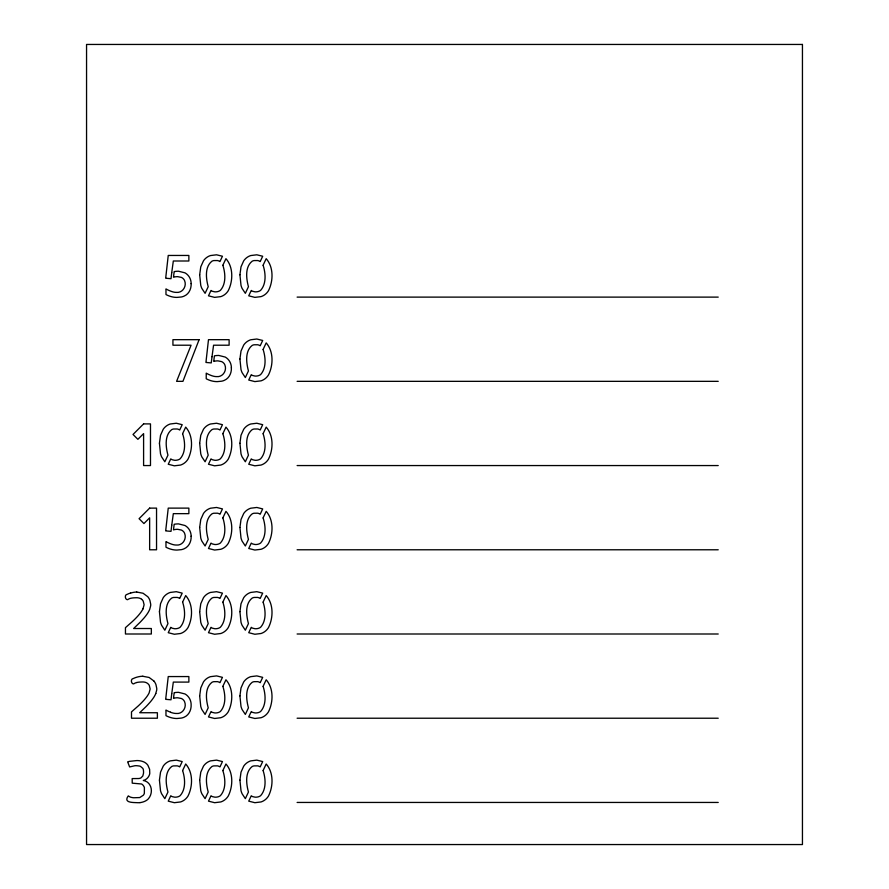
<?xml version="1.0" encoding="UTF-8"?>
<svg xmlns="http://www.w3.org/2000/svg" width="889" height="889" viewBox="0 0 889 889"><rect width="100%" height="100%" fill="white"/><g stroke="black" fill="none" stroke-linecap="round" stroke-linejoin="round"><path stroke-width="1.33" d="M171.755 272.49L173.322 260.999L188.868 260.999L188.868 255.454L168.243 255.454L165.754 277.568A28.659 28.659 0 0 0 165.71 278.235L171.01 278.69L171.744 272.634M171.755 525.155L173.322 513.653L188.868 513.653L188.868 508.119L168.243 508.119L165.754 530.222A28.659 28.659 0 0 0 165.71 530.9L171.01 531.344L171.744 525.299M171.755 693.598L173.322 682.096L188.868 682.096L188.868 676.562L168.243 676.562L165.754 698.665A28.659 28.659 0 0 0 165.71 699.343L171.01 699.787L171.744 693.742M212.004 356.711L213.571 345.21L229.118 345.21L229.118 339.676L208.482 339.676L206.004 361.779A28.659 28.659 0 0 0 205.959 362.456L211.249 362.912L211.993 356.856M155.797 693.487L156.708 690.053A10.446 10.446 0 0 0 156.753 688.408L155.942 684.586A12.002 12.002 0 0 0 153.841 680.952M222.839 265.233L225.95 258.677C233.429 267.167 233.118 280.868 228.295 290.614A14.857 14.857 0 0 1 226.206 293.27L225.617 293.837A13.424 13.424 0 0 1 220.761 296.626L214.616 297.371L208.482 295.815L211.026 290.447A6.012 6.012 0 0 0 212.471 291.303L214.782 291.836A9.99 9.99 0 0 0 216.46 291.803L216.949 291.736A8.357 8.357 0 0 0 219.25 291.036A6.279 6.279 0 0 0 220.472 290.27C226.273 283.68 225.406 273.234 222.895 265.344M182.601 433.676L185.701 427.12C193.191 435.61 192.88 449.312 188.046 459.057A14.857 14.857 0 0 1 185.968 461.713L185.368 462.28A13.424 13.424 0 0 1 180.511 465.069L174.366 465.814L168.243 464.258L170.777 458.891A6.012 6.012 0 0 0 172.222 459.746L174.544 460.28A9.99 9.99 0 0 0 176.211 460.246L176.711 460.18A8.357 8.357 0 0 0 179.011 459.48A6.279 6.279 0 0 0 180.223 458.713C186.023 452.123 185.156 441.677 182.656 433.788M263.088 265.233L266.2 258.677C273.679 267.167 273.368 280.868 268.534 290.614A14.857 14.857 0 0 1 266.456 293.27L265.867 293.837A13.424 13.424 0 0 1 260.999 296.626L254.865 297.371L248.731 295.815L251.276 290.447A6.012 6.012 0 0 0 252.709 291.303L255.032 291.836A9.99 9.99 0 0 0 256.699 291.803L257.199 291.736A8.357 8.357 0 0 0 259.499 291.036A6.279 6.279 0 0 0 260.71 290.27C266.511 283.68 265.644 273.234 263.144 265.344M222.839 433.676L225.95 427.12C233.429 435.61 233.118 449.312 228.295 459.057A14.857 14.857 0 0 1 226.206 461.713L225.617 462.28A13.424 13.424 0 0 1 220.761 465.069L214.616 465.814L208.482 464.258L211.026 458.891A6.012 6.012 0 0 0 212.471 459.746L214.782 460.28A9.99 9.99 0 0 0 216.46 460.246L216.949 460.18A8.357 8.357 0 0 0 219.25 459.48A6.279 6.279 0 0 0 220.472 458.713C226.273 452.123 225.406 441.677 222.895 433.788M263.088 349.455L266.2 342.898C273.679 351.388 273.368 365.09 268.534 374.836A14.857 14.857 0 0 1 266.456 377.492L265.867 378.058A13.424 13.424 0 0 1 260.999 380.848L254.865 381.592L248.731 380.036L251.276 374.669A6.012 6.012 0 0 0 252.709 375.525L255.032 376.058A9.99 9.99 0 0 0 256.699 376.025L257.199 375.958A8.357 8.357 0 0 0 259.499 375.258A6.279 6.279 0 0 0 260.71 374.491C266.511 367.902 265.644 357.456 263.144 349.566M182.601 602.12L185.701 595.563C193.191 604.053 192.88 617.755 188.046 627.501A14.857 14.857 0 0 1 185.968 630.157L185.368 630.723A13.424 13.424 0 0 1 180.511 633.513L174.366 634.257L168.243 632.701L170.777 627.323A6.012 6.012 0 0 0 172.222 628.19L174.544 628.723A9.99 9.99 0 0 0 176.211 628.69L176.711 628.623A8.357 8.357 0 0 0 179.011 627.923A6.279 6.279 0 0 0 180.223 627.156C186.023 620.555 185.156 610.121 182.656 602.231M222.839 517.898L225.95 511.342C233.429 519.832 233.118 533.533 228.295 543.279A14.857 14.857 0 0 1 226.206 545.935L225.617 546.502A13.424 13.424 0 0 1 220.761 549.291L214.616 550.035L208.482 548.48L211.026 543.101A6.012 6.012 0 0 0 212.471 543.968L214.782 544.501A9.99 9.99 0 0 0 216.46 544.468L216.949 544.401A8.357 8.357 0 0 0 219.25 543.701A6.279 6.279 0 0 0 220.472 542.935C226.273 536.334 225.406 525.899 222.895 518.009M263.088 433.676L266.2 427.12C273.679 435.61 273.368 449.312 268.534 459.057A14.857 14.857 0 0 1 266.456 461.713L265.867 462.28A13.424 13.424 0 0 1 260.999 465.069L254.865 465.814L248.731 464.258L251.276 458.891A6.012 6.012 0 0 0 252.709 459.746L255.032 460.28A9.99 9.99 0 0 0 256.699 460.246L257.199 460.18A8.357 8.357 0 0 0 259.499 459.48A6.279 6.279 0 0 0 260.71 458.713C266.511 452.123 265.644 441.677 263.144 433.788M222.839 602.12L225.95 595.563C233.429 604.053 233.118 617.755 228.295 627.501A14.857 14.857 0 0 1 226.206 630.157L225.617 630.723A13.424 13.424 0 0 1 220.761 633.513L214.616 634.257L208.482 632.701L211.026 627.323A6.012 6.012 0 0 0 212.471 628.19L214.782 628.723A9.99 9.99 0 0 0 216.46 628.69L216.949 628.623A8.357 8.357 0 0 0 219.25 627.923A6.279 6.279 0 0 0 220.472 627.156C226.273 620.555 225.406 610.121 222.895 602.231M263.088 517.898L266.2 511.342C273.679 519.832 273.368 533.533 268.534 543.279A14.857 14.857 0 0 1 266.456 545.935L265.867 546.502A13.424 13.424 0 0 1 260.999 549.291L254.865 550.035L248.731 548.48L251.276 543.101A6.012 6.012 0 0 0 252.709 543.968L255.032 544.501A9.99 9.99 0 0 0 256.699 544.468L257.199 544.401A8.357 8.357 0 0 0 259.499 543.701A6.279 6.279 0 0 0 260.71 542.935C266.511 536.334 265.644 525.899 263.144 518.009M182.601 770.563L185.701 764.007C193.191 772.497 192.88 786.187 188.046 795.944A14.857 14.857 0 0 1 185.968 798.6L185.368 799.167A13.424 13.424 0 0 1 180.511 801.956L174.366 802.7L168.243 801.145L170.777 795.766A6.012 6.012 0 0 0 172.222 796.633L174.544 797.155A9.99 9.99 0 0 0 176.211 797.133L176.711 797.066A8.357 8.357 0 0 0 179.011 796.366A6.279 6.279 0 0 0 180.223 795.599C186.023 788.999 185.156 778.553 182.656 770.674M222.839 686.341L225.95 679.785C233.429 688.275 233.118 701.966 228.295 711.722A14.857 14.857 0 0 1 226.206 714.378L225.617 714.945A13.424 13.424 0 0 1 220.761 717.734L214.616 718.479L208.482 716.923L211.026 711.544A6.012 6.012 0 0 0 212.471 712.411L214.782 712.945A9.99 9.99 0 0 0 216.46 712.911L216.949 712.845A8.357 8.357 0 0 0 219.25 712.145A6.279 6.279 0 0 0 220.472 711.378C226.273 704.777 225.406 694.342 222.895 686.452M263.088 602.12L266.2 595.563C273.679 604.053 273.368 617.755 268.534 627.501A14.857 14.857 0 0 1 266.456 630.157L265.867 630.723A13.424 13.424 0 0 1 260.999 633.513L254.865 634.257L248.731 632.701L251.276 627.323A6.012 6.012 0 0 0 252.709 628.19L255.032 628.723A9.99 9.99 0 0 0 256.699 628.69L257.199 628.623A8.357 8.357 0 0 0 259.499 627.923A6.279 6.279 0 0 0 260.71 627.156C266.511 620.555 265.644 610.121 263.144 602.231M222.839 770.563L225.95 764.007C233.429 772.497 233.118 786.187 228.295 795.944A14.857 14.857 0 0 1 226.206 798.6L225.617 799.167A13.424 13.424 0 0 1 220.761 801.956L214.616 802.7L208.482 801.145L211.026 795.766A6.012 6.012 0 0 0 212.471 796.633L214.782 797.155A9.99 9.99 0 0 0 216.46 797.133L216.949 797.066A8.357 8.357 0 0 0 219.25 796.366A6.279 6.279 0 0 0 220.472 795.599C226.273 788.999 225.406 778.553 222.895 770.674M263.088 686.341L266.2 679.785C273.679 688.275 273.368 701.966 268.534 711.722A14.857 14.857 0 0 1 266.456 714.378L265.867 714.945A13.424 13.424 0 0 1 260.999 717.734L254.865 718.479L248.731 716.923L251.276 711.544A6.012 6.012 0 0 0 252.709 712.411L255.032 712.945A9.99 9.99 0 0 0 256.699 712.911L257.199 712.845A8.357 8.357 0 0 0 259.499 712.145A6.279 6.279 0 0 0 260.71 711.378C266.511 704.777 265.644 694.342 263.144 686.452M263.088 770.563L266.2 764.007C273.679 772.497 273.368 786.187 268.534 795.944A14.857 14.857 0 0 1 266.456 798.6L265.867 799.167A13.424 13.424 0 0 1 260.999 801.956L254.865 802.7L248.731 801.145L251.276 795.766A6.012 6.012 0 0 0 252.709 796.633L255.032 797.155A9.99 9.99 0 0 0 256.699 797.133L257.199 797.066A8.357 8.357 0 0 0 259.499 796.366A6.279 6.279 0 0 0 260.71 795.599C266.511 788.999 265.644 778.553 263.144 770.674M142.996 608.843L144.107 604.776L143.218 601.142A6.69 6.69 0 0 0 141.618 599.286M297.115 297.115L718.223 297.115M297.115 381.337L718.223 381.337M297.115 465.558L718.223 465.558M297.115 549.78L718.223 549.78M297.115 634.001L718.223 634.001M297.115 718.223L718.223 718.223M297.115 802.445L718.223 802.445M136.75 592.052L143.051 593.241L147.796 596.73A12.002 12.002 0 0 1 149.897 600.364L150.708 604.198A10.446 10.446 0 0 1 150.652 605.831L149.752 609.265A24.57 24.57 0 0 1 147.207 613.899A47.939 47.939 0 0 1 143.729 618.344L141.84 620.433A95.956 95.956 0 0 1 139.951 622.411L133.65 628.512L151.341 628.512L151.341 634.001L125.449 634.001L125.449 627.667L132.172 621.733A94.456 94.456 0 0 0 136.361 617.633A54.096 54.096 0 0 0 140.173 613.232A28.737 28.737 0 0 0 143.018 608.854M142.807 676.273L149.108 677.462L153.841 680.952M139.951 802.623A16.402 16.402 0 0 0 142.629 802.089A14.813 14.813 0 0 0 145.652 800.878A10.346 10.346 0 0 0 148.452 798.711C151.73 794.944 152.408 788.887 149.652 784.654A9.612 9.612 0 0 0 148.563 783.276L147.963 782.687A8.746 8.746 0 0 0 145.996 781.353L144.629 780.809A7.701 7.701 0 0 0 143.307 780.509L144.929 779.897A10.212 10.212 0 0 0 145.518 779.575A9.201 9.201 0 0 0 147.663 777.797A9.257 9.257 0 0 0 149.241 775.275A7.523 7.523 0 0 0 149.774 773.352L149.608 769.285L147.93 765.34A9.657 9.657 0 0 0 145.996 763.262A11.001 11.001 0 0 0 143.54 761.806L141.84 761.206A19.047 19.047 0 0 0 136.806 760.562L129.605 761.34A46.95 46.95 0 0 0 127.649 761.851L129.627 766.94L134.895 765.729A24.003 24.003 0 0 1 136.762 765.707L139.395 766.029A6.39 6.39 0 0 1 140.562 766.451L142.785 768.34A4.256 4.256 0 0 1 143.373 769.941A14.557 14.557 0 0 1 143.54 771.83A14.913 14.913 0 0 1 143.496 773.286L142.807 775.986L140.94 777.908A5.934 5.934 0 0 1 138.54 778.531L132.172 778.586L132.228 783.165L141.54 783.987A5.423 5.423 0 0 1 143.085 785.254A7.245 7.245 0 0 1 144.396 787.587L144.351 793.344A7.101 7.101 0 0 1 143.362 795.199L139.74 797.566L133.739 797.755A18.68 18.68 0 0 1 132.194 797.555L131.005 797.3A6.39 6.39 0 0 1 130.327 797.077L129.238 796.5A8.401 8.401 0 0 0 128.272 795.888C122.838 803.267 133.872 802.378 138.051 802.723A23.603 23.603 0 0 0 139.951 802.6M170.577 712.211A28.804 28.804 0 0 1 165.965 710.044L165.976 715.678L167.621 716.434A28.004 28.004 0 0 0 170.132 717.39A22.758 22.758 0 0 0 173.322 718.179A21.058 21.058 0 0 0 177 718.501L181.178 718.101A11.668 11.668 0 0 0 184.145 717.201C188.979 715.189 191.424 709.744 191.135 704.71A12.702 12.702 0 0 0 190.279 700.132A12.168 12.168 0 0 0 187.79 696.176A11.879 11.879 0 0 0 184.934 693.942L178.522 692.331A23.036 23.036 0 0 0 177.444 692.364L176.578 692.42A18.602 18.602 0 0 0 174.177 692.72L173.499 698.321A15.002 15.002 0 0 1 177.678 697.776L181.345 698.487A6.768 6.768 0 0 1 183.078 699.621L183.556 700.11A5.923 5.923 0 0 1 184.623 701.821C186.946 707.433 182.512 714.3 176.211 713.467A12.824 12.824 0 0 1 173.777 713.2A19.236 19.236 0 0 1 170.555 712.256M155.808 693.498A24.57 24.57 0 0 1 153.252 698.121A47.939 47.939 0 0 1 149.785 702.554L147.885 704.655A95.956 95.956 0 0 1 145.996 706.633L139.695 712.734L157.386 712.734L157.386 718.223L131.494 718.223L131.494 711.889L138.228 705.955A94.456 94.456 0 0 0 142.407 701.854A54.096 54.096 0 0 0 146.229 697.454A28.737 28.737 0 0 0 149.063 693.076L150.152 688.997L149.263 685.363A6.69 6.69 0 0 0 147.663 683.508A6.49 6.49 0 0 0 145.318 682.319A9.412 9.412 0 0 0 142.918 681.974A46.028 46.028 0 0 0 140.04 682.063A20.403 20.403 0 0 0 136.75 682.508M136.75 682.53A8.034 8.034 0 0 0 134.828 683.219C131.872 686.186 129.427 678.796 133.561 678.429A18.247 18.247 0 0 1 136.673 677.24A23.792 23.792 0 0 1 142.796 676.229M141.618 599.297A6.49 6.49 0 0 0 139.273 598.097A9.412 9.412 0 0 0 136.873 597.752A46.028 46.028 0 0 0 133.995 597.841A20.403 20.403 0 0 0 130.705 598.297A8.034 8.034 0 0 0 128.783 598.997C125.827 601.964 123.371 594.574 127.516 594.208A18.247 18.247 0 0 1 130.616 593.019M130.639 593.074A23.792 23.792 0 0 1 136.75 592.007M159.442 443.233L160.498 453.746A22.725 22.725 0 0 0 161.609 456.879L164.843 461.769L167.954 455.157C165.754 447.056 164.332 435.343 171.744 429.609A8.201 8.201 0 0 1 173.533 429.009L177.2 428.987A7.479 7.479 0 0 1 179.711 429.998L182.201 424.686L176.322 423.242L170.244 423.997A13.579 13.579 0 0 0 164.765 427.387A14.624 14.624 0 0 0 163.187 429.331L160.52 435.288L159.442 443.233M159.442 611.676L160.498 622.189A22.725 22.725 0 0 0 161.609 625.323L164.843 630.212L167.954 623.6C165.754 615.499 164.332 603.787 171.744 598.053A8.201 8.201 0 0 1 173.533 597.452L177.2 597.419A7.479 7.479 0 0 1 179.711 598.441L182.201 593.13L176.322 591.685L170.244 592.441A13.579 13.579 0 0 0 164.765 595.83A14.624 14.624 0 0 0 163.187 597.775L160.52 603.731L159.442 611.676M159.442 780.12L160.498 790.632A22.725 22.725 0 0 0 161.609 793.766L164.843 798.655L167.954 792.043C165.754 783.942 164.332 772.23 171.744 766.485A8.201 8.201 0 0 1 173.533 765.896L177.2 765.862A7.479 7.479 0 0 1 179.711 766.885L182.201 761.573L176.322 760.128L170.244 760.884A13.579 13.579 0 0 0 164.765 764.273A14.624 14.624 0 0 0 163.187 766.218L160.52 772.174L159.442 780.12M199.681 274.79L200.747 285.302A22.725 22.725 0 0 0 201.859 288.436L205.092 293.326L208.204 286.714C206.004 278.613 204.57 266.9 211.993 261.166A8.201 8.201 0 0 1 213.782 260.566L217.449 260.544A7.479 7.479 0 0 1 219.961 261.555L222.45 256.243L216.56 254.799L210.493 255.554A13.579 13.579 0 0 0 205.015 258.943A14.624 14.624 0 0 0 203.437 260.888L200.77 266.844L199.681 274.79M199.681 443.233L200.747 453.746A22.725 22.725 0 0 0 201.859 456.879L205.092 461.769L208.204 455.157C206.004 447.056 204.57 435.343 211.993 429.609A8.201 8.201 0 0 1 213.782 429.009L217.449 428.987A7.479 7.479 0 0 1 219.961 429.998L222.45 424.686L216.56 423.242L210.493 423.997A13.579 13.579 0 0 0 205.015 427.387A14.624 14.624 0 0 0 203.437 429.331L200.77 435.288L199.681 443.233M199.681 527.455L200.747 537.967A22.725 22.725 0 0 0 201.859 541.101L205.092 545.99L208.204 539.379C206.004 531.278 204.57 519.565 211.993 513.831A8.201 8.201 0 0 1 213.782 513.231L217.449 513.197A7.479 7.479 0 0 1 219.961 514.22L222.45 508.908L216.56 507.463L210.493 508.219A13.579 13.579 0 0 0 205.015 511.608A14.624 14.624 0 0 0 203.437 513.553L200.77 519.509L199.681 527.455M199.681 611.676L200.747 622.189A22.725 22.725 0 0 0 201.859 625.323L205.092 630.212L208.204 623.6C206.004 615.499 204.57 603.787 211.993 598.053A8.201 8.201 0 0 1 213.782 597.452L217.449 597.419A7.479 7.479 0 0 1 219.961 598.441L222.45 593.13L216.56 591.685L210.493 592.441A13.579 13.579 0 0 0 205.015 595.83A14.624 14.624 0 0 0 203.437 597.775L200.77 603.731L199.681 611.676M199.681 695.898L200.747 706.411A22.725 22.725 0 0 0 201.859 709.544L205.092 714.434L208.204 707.822C206.004 699.721 204.57 688.008 211.993 682.274A8.201 8.201 0 0 1 213.782 681.674L217.449 681.641A7.479 7.479 0 0 1 219.961 682.663L222.45 677.351L216.56 675.907L210.493 676.662A13.579 13.579 0 0 0 205.015 680.052A14.624 14.624 0 0 0 203.437 681.996L200.77 687.953L199.681 695.898M199.681 780.12L200.747 790.632A22.725 22.725 0 0 0 201.859 793.766L205.092 798.655L208.204 792.043C206.004 783.942 204.57 772.23 211.993 766.485A8.201 8.201 0 0 1 213.782 765.896L217.449 765.862A7.479 7.479 0 0 1 219.961 766.885L222.45 761.573L216.56 760.128L210.493 760.884A13.579 13.579 0 0 0 205.015 764.273A14.624 14.624 0 0 0 203.437 766.218L200.77 772.174L199.681 780.12M239.93 274.79L240.997 285.302A22.725 22.725 0 0 0 242.108 288.436L245.342 293.326L248.442 286.714C246.242 278.613 244.819 266.9 252.232 261.166A8.201 8.201 0 0 1 254.032 260.566L257.699 260.544A7.479 7.479 0 0 1 260.199 261.555L262.688 256.243L256.81 254.799L250.731 255.554A13.579 13.579 0 0 0 245.264 258.943A14.624 14.624 0 0 0 243.675 260.888L241.008 266.844L239.93 274.79M239.93 359.012L240.997 369.524A22.725 22.725 0 0 0 242.108 372.658L245.342 377.547L248.442 370.935C246.242 362.834 244.819 351.122 252.232 345.388A8.201 8.201 0 0 1 254.032 344.788L257.699 344.765A7.479 7.479 0 0 1 260.199 345.777L262.688 340.465L256.81 339.02L250.731 339.776A13.579 13.579 0 0 0 245.264 343.165A14.624 14.624 0 0 0 243.675 345.11L241.008 351.066L239.93 359.012M239.93 443.233L240.997 453.746A22.725 22.725 0 0 0 242.108 456.879L245.342 461.769L248.442 455.157C246.242 447.056 244.819 435.343 252.232 429.609A8.201 8.201 0 0 1 254.032 429.009L257.699 428.987A7.479 7.479 0 0 1 260.199 429.998L262.688 424.686L256.81 423.242L250.731 423.997A13.579 13.579 0 0 0 245.264 427.387A14.624 14.624 0 0 0 243.675 429.331L241.008 435.288L239.93 443.233M239.93 527.455L240.997 537.967A22.725 22.725 0 0 0 242.108 541.101L245.342 545.99L248.442 539.379C246.242 531.278 244.819 519.565 252.232 513.831A8.201 8.201 0 0 1 254.032 513.231L257.699 513.197A7.479 7.479 0 0 1 260.199 514.22L262.688 508.908L256.81 507.463L250.731 508.219A13.579 13.579 0 0 0 245.264 511.608A14.624 14.624 0 0 0 243.675 513.553L241.008 519.509L239.93 527.455M239.93 611.676L240.997 622.189A22.725 22.725 0 0 0 242.108 625.323L245.342 630.212L248.442 623.6C246.242 615.499 244.819 603.787 252.232 598.053A8.201 8.201 0 0 1 254.032 597.452L257.699 597.419A7.479 7.479 0 0 1 260.199 598.441L262.688 593.13L256.81 591.685L250.731 592.441A13.579 13.579 0 0 0 245.264 595.83A14.624 14.624 0 0 0 243.675 597.775L241.008 603.731L239.93 611.676M239.93 695.898L240.997 706.411A22.725 22.725 0 0 0 242.108 709.544L245.342 714.434L248.442 707.822C246.242 699.721 244.819 688.008 252.232 682.274A8.201 8.201 0 0 1 254.032 681.674L257.699 681.641A7.479 7.479 0 0 1 260.199 682.663L262.688 677.351L256.81 675.907L250.731 676.662A13.579 13.579 0 0 0 245.264 680.052A14.624 14.624 0 0 0 243.675 681.996L241.008 687.953L239.93 695.898M239.93 780.12L240.997 790.632A22.725 22.725 0 0 0 242.108 793.766L245.342 798.655L248.442 792.043C246.242 783.942 244.819 772.23 252.232 766.485A8.201 8.201 0 0 1 254.032 765.896L257.699 765.862A7.479 7.479 0 0 1 260.199 766.885L262.688 761.573L256.81 760.128L250.731 760.884A13.579 13.579 0 0 0 245.264 764.273A14.624 14.624 0 0 0 243.675 766.218L241.008 772.174L239.93 780.12M191.135 283.602C191.435 288.647 188.979 294.081 184.145 296.093A11.668 11.668 0 0 1 181.178 297.004L177 297.393A21.058 21.058 0 0 1 173.322 297.093A22.758 22.758 0 0 1 170.132 296.304A28.004 28.004 0 0 1 167.61 295.337L165.976 294.57L165.976 288.914A28.804 28.804 0 0 0 170.577 291.103A19.236 19.236 0 0 0 173.777 292.103A12.824 12.824 0 0 0 176.211 292.381C182.512 293.181 186.946 286.336 184.623 280.724A5.923 5.923 0 0 0 183.556 279.002L183.078 278.513A6.768 6.768 0 0 0 181.345 277.379L177.678 276.657A15.002 15.002 0 0 0 173.488 277.201L174.177 271.623A18.602 18.602 0 0 1 176.578 271.312L177.444 271.256A23.036 23.036 0 0 1 178.522 271.223L184.934 272.834A11.879 11.879 0 0 1 187.801 275.068A12.168 12.168 0 0 1 190.29 279.024A12.702 12.702 0 0 1 191.135 283.602M191.135 536.267C191.435 541.312 188.979 546.735 184.145 548.757A11.668 11.668 0 0 1 181.178 549.669L177 550.058A21.058 21.058 0 0 1 173.322 549.758A22.758 22.758 0 0 1 170.132 548.969A28.004 28.004 0 0 1 167.61 548.002L165.976 547.235L165.976 541.579A28.804 28.804 0 0 0 170.577 543.768A19.236 19.236 0 0 0 173.777 544.768A12.824 12.824 0 0 0 176.211 545.035C182.512 545.835 186.946 539.001 184.623 533.389A5.923 5.923 0 0 0 183.556 531.666L183.078 531.178A6.768 6.768 0 0 0 181.345 530.044L177.678 529.311A15.002 15.002 0 0 0 173.488 529.866L174.177 524.288A18.602 18.602 0 0 1 176.578 523.977L177.444 523.921A23.036 23.036 0 0 1 178.522 523.888L184.934 525.499A11.879 11.879 0 0 1 187.801 527.733A12.168 12.168 0 0 1 190.29 531.689A12.702 12.702 0 0 1 191.135 536.267M231.373 367.824C231.673 372.869 229.229 378.303 224.384 380.314A11.668 11.668 0 0 1 221.428 381.225L217.249 381.614A21.058 21.058 0 0 1 213.571 381.314A22.758 22.758 0 0 1 210.371 380.525A28.004 28.004 0 0 1 207.859 379.559L206.226 378.792L206.226 373.136A28.804 28.804 0 0 0 210.815 375.325A19.236 19.236 0 0 0 214.027 376.325A12.824 12.824 0 0 0 216.449 376.603C222.761 377.403 227.184 370.557 224.873 364.946A5.923 5.923 0 0 0 223.806 363.223L223.317 362.734A6.768 6.768 0 0 0 221.594 361.601L217.927 360.867A15.002 15.002 0 0 0 213.738 361.423L214.416 355.844A18.602 18.602 0 0 1 216.816 355.533L217.694 355.478A23.036 23.036 0 0 1 218.772 355.444L225.184 357.056A11.879 11.879 0 0 1 228.04 359.289A12.168 12.168 0 0 1 230.529 363.245A12.702 12.702 0 0 1 231.373 367.824M199.103 339.676L182.934 381.337L176.6 381.337L191.068 345.21L172.933 345.21L172.933 339.676L199.103 339.676M143.596 423.897L133.028 434.465L137.884 439.333L143.596 433.621L143.596 465.558L150.485 465.558L150.485 423.897L143.596 423.897M149.641 508.119L139.073 518.687L143.929 523.554L149.641 517.843L149.641 549.78L156.542 549.78L156.542 508.119L149.641 508.119M802.445 44.45L86.555 44.45L86.555 844.55L802.445 844.55L802.445 44.45"/></g></svg>
